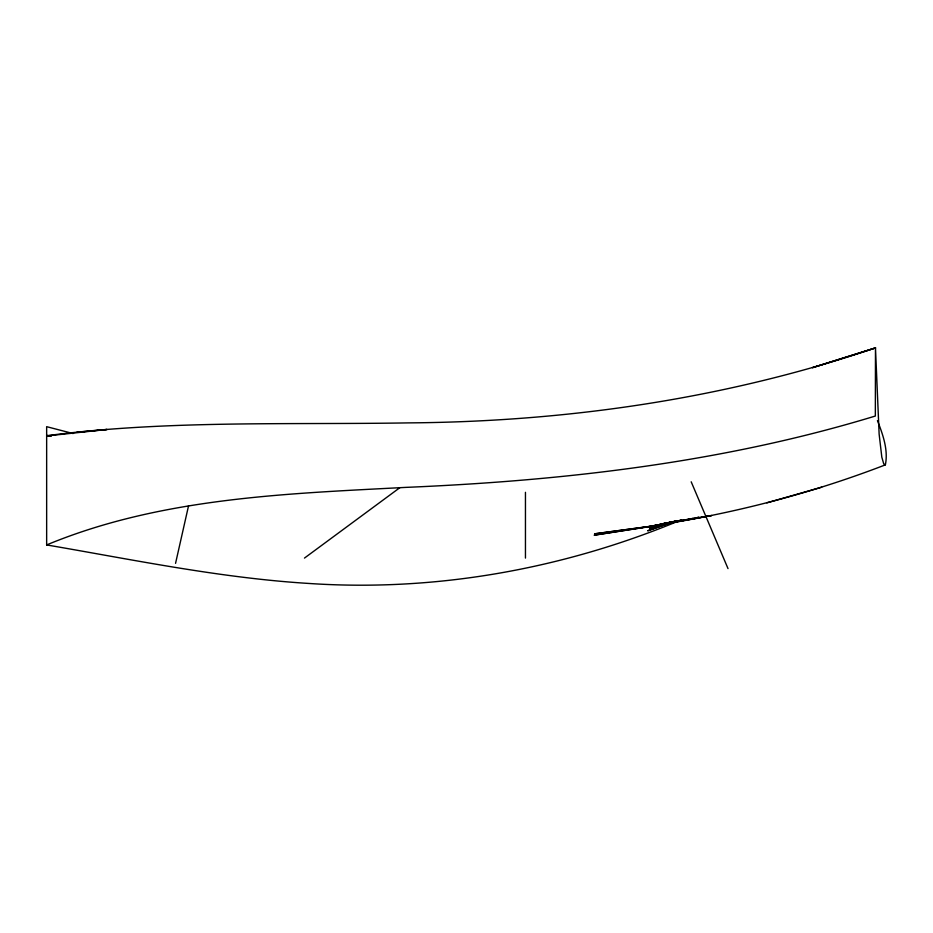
<?xml version="1.0" encoding="UTF-8"?>
<svg xmlns="http://www.w3.org/2000/svg" width="933" height="933" viewBox="0 0 933 933"><rect width="100%" height="100%" fill="white"/><g stroke="black" fill="none" stroke-linecap="round" stroke-linejoin="round"><path stroke-width="1.4" d="M175.556 563.345L188.571 505.698M693.254 518.363L653.59 525.909L594.589 533.839L653.776 525.85L711.611 515.541L653.718 525.676C732.813 513.71 810.719 493.65 885.37 464.856C888.403 449.951 882.851 434.393 877.44 420.62M304.461 558.086L399.837 487.691M681.032 519.973C563.812 568.967 435.781 591.989 308.858 583.452C220.503 577.994 133.722 559.835 46.65 544.93L46.65 426.673L73.101 433.542M46.65 544.93C160.173 497.849 284.728 493.755 405.75 487.388C564.22 480.682 723.157 462.465 875.341 416.025L875.481 347.881L879.131 434.137L881.825 457.193L883.761 463.934L885.37 464.856M675.025 520.964L647.677 530.807L676.098 520.952M670.209 522.014L649.636 528.603L671.678 521.955M875.586 347.881L812.468 367.695L875.481 347.881C725.419 398.846 566.926 421.693 408.712 422.882C287.994 424.888 166.692 420.025 46.65 435.723M666.29 522.877L651.176 527.192L666.617 523.121M766.856 502.864L821.681 487.224M666.419 522.795L652.319 526.387L670.477 522.177M671.935 522.095L653.59 525.909L594.158 535.18L653.112 526.025L667.223 522.795M679.002 520.626L681.825 520.043M653.112 526.025L677.311 520.987M696.088 517.827L698.922 517.29M653.776 525.85L698.969 517.279M46.65 435.944L107.073 429.483L76.716 432.271M691.19 481.801L728.02 568.605M525.454 492.321L525.454 558.086M50.907 436.189L46.65 435.478L50.895 436.201"/></g></svg>
